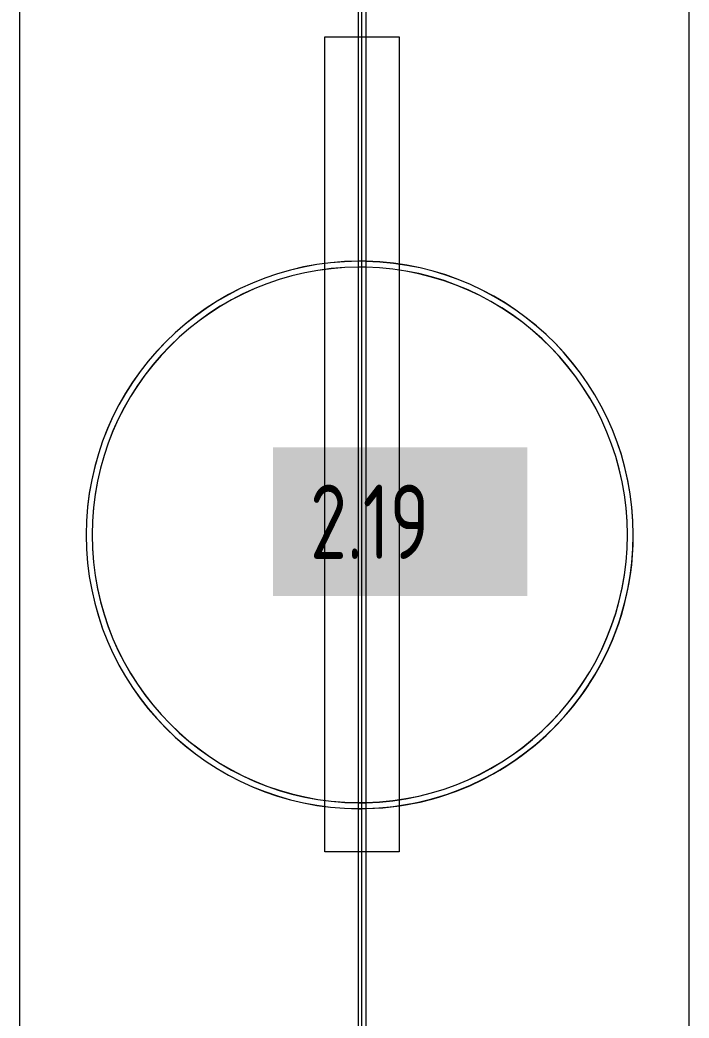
# Model space of a CAD drawing. Header units: millimetres. Extents: x 3914 to 443608, y -156176 to 78197.
# Drawn here: x 227124 to 231624, y -129822 to -123112 of the extents above; entities that cross this region are included whole.
import ezdxf

# ---------------------------------------------------------------- set-up
doc = ezdxf.new("R2010")
doc.units = ezdxf.units.MM
doc.linetypes.add('Осевая', pattern=[6350, 1270, -952.5, 3175, -952.5])
for name, color, linetype, lineweight in [('A-FLOR', 7, 'Continuous', 9), ('Оси', 7, 'Continuous', 9), ('Оси-2', 7, 'Осевая', 9)]:
    doc.layers.add(name, color=color, linetype=linetype, lineweight=lineweight)
doc.styles.add('СПДС', font='ГОСТ тип А.ttf', dxfattribs={"width": 0.9})

msp = doc.modelspace()

# ---------------------------------------------------------------- linework, layer by layer
at = {"layer": 'A-FLOR'}
for p, q in [((229401.2, -131602.3), (229401.2, -121545.4)), ((229401.2, -131603.2), (229401.2, -121546.3)), ((229451.2, -121545.4), (229451.2, -131602.3)), ((229451.2, -121546.3), (229451.2, -131603.2)), ((229174.4, -128704.5), (229174.4, -123224.5)), ((229174.4, -123224.5), (229674.4, -123224.5)), ((229174.4, -128705.4), (229174.4, -123225.4)), ((229174.4, -123225.4), (229674.4, -123225.4)), ((229674.4, -123224.5), (229674.4, -128704.5)), ((229674.4, -123225.4), (229674.4, -128705.4)), ((229674.4, -128704.5), (229174.4, -128704.5)), ((229674.4, -128705.4), (229174.4, -128705.4))]:
    msp.add_line(p, q, dxfattribs=at)
for centre, radius, start, end in [((229409.6, -126573.4), 1840, 90.26005, 180), ((229409.6, -126573.4), 1840, 90.26005, 180), ((229409.6, -126574.4), 1840, 90.26005, 180), ((229409.6, -126574.4), 1840, 90.26005, 180), ((229409.6, -126573.4), 1800, 90.26583, 180), ((229409.6, -126573.4), 1800, 90.26583, 180), ((229409.6, -126574.4), 1800, 90.26583, 180), ((229409.6, -126574.4), 1800, 90.26583, 180), ((229409.6, -126573.4), 1840, 88.70133, 90.26005), ((229409.6, -126573.4), 1840, 88.70133, 90.26005), ((229409.6, -126574.4), 1840, 88.70133, 90.26005), ((229409.6, -126574.4), 1840, 88.70133, 90.26005), ((229409.6, -126573.4), 1800, 88.67247, 90.26583), ((229409.6, -126573.4), 1800, 90, 90.26583), ((229409.6, -126574.4), 1800, 88.67247, 90.26583), ((229409.6, -126574.4), 1800, 90, 90.26583), ((229409.6, -126573.4), 1800, 88.67247, 90), ((229409.6, -126574.4), 1800, 88.67247, 90), ((229409.6, -126573.4), 1840, 0, 88.70133), ((229409.6, -126573.4), 1840, 0, 88.70133), ((229409.6, -126574.4), 1840, 0, 88.70133), ((229409.6, -126574.4), 1840, 0, 88.70133), ((229409.6, -126573.4), 1800, 0, 88.67247), ((229409.6, -126573.4), 1800, 0, 88.67247), ((229409.6, -126574.4), 1800, 0, 88.67247), ((229409.6, -126574.4), 1800, 0, 88.67247), ((229409.6, -126573.4), 1840, 180, 269.73995), ((229409.6, -126573.4), 1840, 180, 269.73995), ((229409.6, -126574.4), 1840, 180, 269.73995), ((229409.6, -126574.4), 1840, 180, 269.73995), ((229409.6, -126573.4), 1800, 180, 269.73417), ((229409.6, -126573.4), 1800, 180, 269.73417), ((229409.6, -126574.4), 1800, 180, 269.73417), ((229409.6, -126574.4), 1800, 180, 269.73417), ((229409.6, -126573.4), 1800, 271.32753, 0), ((229409.6, -126573.4), 1800, 271.32753, 0), ((229409.6, -126573.4), 1840, 271.29867, 0), ((229409.6, -126574.4), 1800, 271.32753, 0), ((229409.6, -126574.4), 1800, 271.32753, 0), ((229409.6, -126574.4), 1840, 271.29867, 0), ((229409.6, -126573.4), 1840, 326.89854, 0), ((229409.6, -126574.4), 1840, 326.89854, 0), ((229409.6, -126573.4), 1840, 271.29867, 326.84211), ((229409.6, -126574.4), 1840, 271.29867, 326.84211), ((229409.6, -126573.4), 1800, 269.73417, 271.32753), ((229409.6, -126573.4), 1800, 269.73417, 271.32753), ((229409.6, -126574.4), 1800, 269.73417, 271.32753), ((229409.6, -126574.4), 1800, 269.73417, 271.32753), ((229409.6, -126573.4), 1840, 269.73995, 271.29867), ((229409.6, -126573.4), 1840, 269.73995, 271.29867), ((229409.6, -126574.4), 1840, 269.73995, 271.29867), ((229409.6, -126574.4), 1840, 269.73995, 271.29867)]:
    msp.add_arc(centre, radius, start, end, dxfattribs=at)
at = {"layer": 'Оси'}
for points in [[(227124.4, -147883.9), (227124.4, -142883.9), (227124.4, -123579.5), (227124.4, -118579.5)], [(229424.4, -147883.9), (229424.4, -142883.9), (229424.4, -123579.5), (229424.4, -118579.5)], [(231624.4, -147883.9), (231624.4, -142883.9), (231624.4, -123579.5), (231624.4, -118579.5)]]:
    msp.add_lwpolyline(points, dxfattribs=at)
at = {"layer": 'Оси-2'}
for p, q in [((227124.4, -142882.9), (227124.4, -123578.6)), ((229424.4, -142882.9), (229424.4, -123578.6)), ((231624.4, -142882.9), (231624.4, -123578.6))]:
    msp.add_line(p, q, dxfattribs=at)

# ---------------------------------------------------------------- texts
at = {"insert": (229075.6, -126235.6), "char_height": 500, "width": 1212.151, "attachment_point": 1, "style": 'СПДС', "bg_fill": 1, "box_fill_scale": 1.5, "bg_fill_color": 7, "bg_fill_true_color": 16777215, "bg_fill_transparency": 0}
msp.add_mtext('2.19', dxfattribs=at)

doc.saveas('drawing.dxf')
